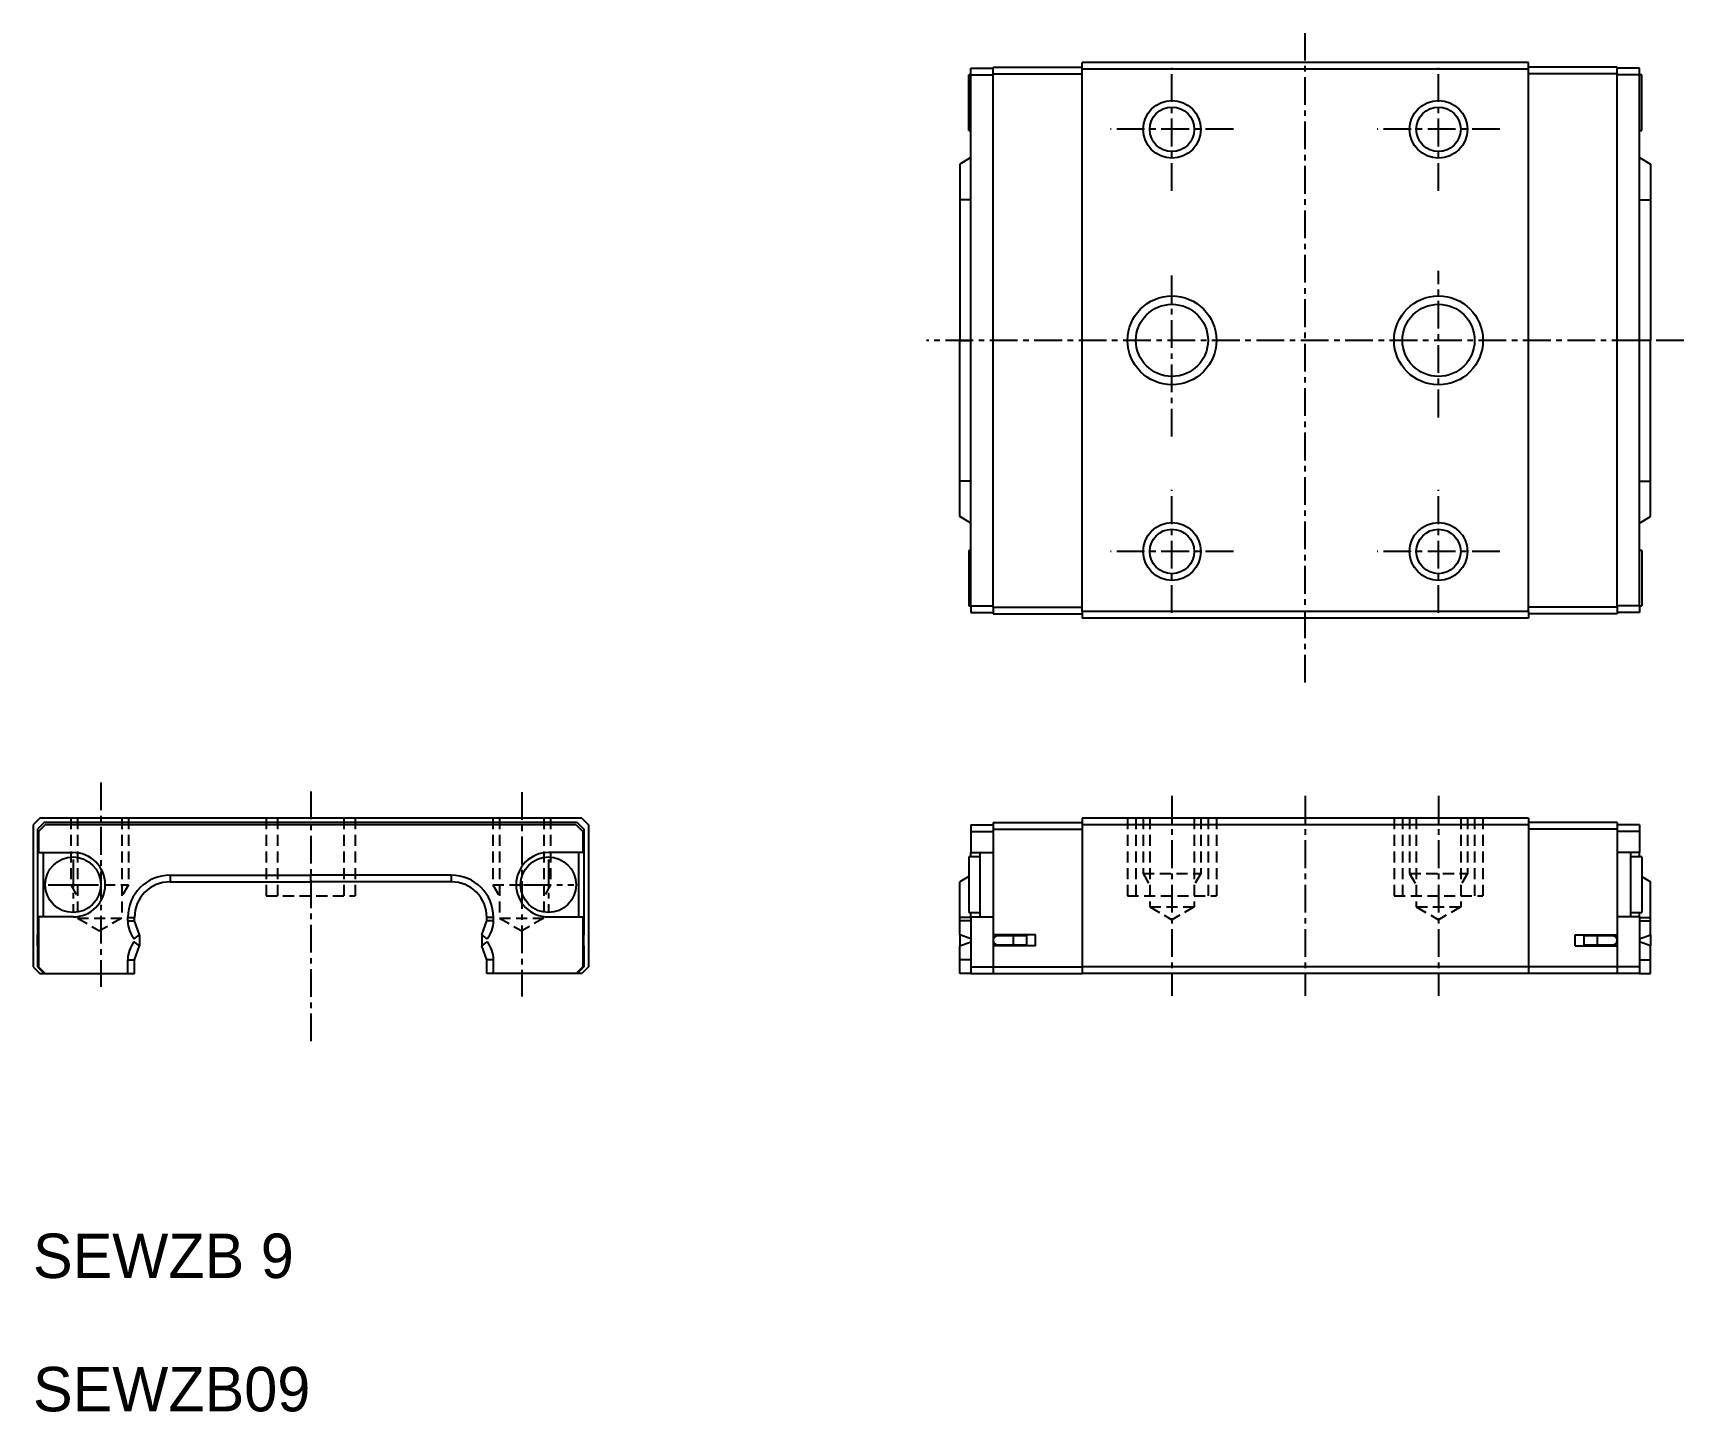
# Model space of a CAD drawing. Extents: x 10 to 84.3, y 10 to 72.
import ezdxf

# ---------------------------------------------------------------- set-up
doc = ezdxf.new("R2010")
doc.units = 0
doc.linetypes.add('CENTER', pattern=[2, 1.25, -0.25, 0.25, -0.25])
doc.linetypes.add('DASHED', pattern=[0.75, 0.5, -0.25])
doc.layers.get('0').update_dxf_attribs({"linetype": 'CONTINUOUS'})
doc.layers.add('CENTER', color=1, linetype='CENTER')

msp = doc.modelspace()

# ---------------------------------------------------------------- linework, layer by layer
at = {"color": 7, "linetype": 'CONTINUOUS'}
for p, q in [((77.324, 70.7), (57.224, 70.7)), ((57.224, 70.4), (57.224, 70.7)), ((77.324, 70.4), (77.324, 70.7)), ((52.224, 70.15), (52.124, 70.15)), ((52.124, 67.65), (52.124, 70.15)), ((52.224, 70.15), (52.224, 70.45)), ((52.224, 70.45), (53.224, 70.45)), ((52.224, 46.25), (52.224, 70.15)), ((52.224, 70.15), (53.224, 70.15)), ((53.224, 70.5), (57.224, 70.5)), ((53.224, 70.2), (53.224, 70.5)), ((53.224, 70.2), (57.224, 70.2)), ((53.224, 46.2), (53.224, 70.2)), ((57.224, 46), (57.224, 70.4)), ((77.324, 70.4), (57.224, 70.4)), ((81.324, 70.5), (77.324, 70.5)), ((77.324, 46), (77.324, 70.4)), ((81.324, 70.2), (77.324, 70.2)), ((81.324, 70.2), (81.324, 70.5)), ((82.324, 70.45), (81.324, 70.45)), ((81.324, 46.2), (81.324, 70.2)), ((82.324, 70.15), (81.324, 70.15)), ((82.324, 70.15), (82.324, 70.45)), ((82.324, 46.25), (82.324, 70.15)), ((82.424, 70.15), (82.324, 70.15)), ((82.424, 67.65), (82.424, 70.15)), ((52.124, 67.65), (52.224, 67.65)), ((82.324, 67.65), (82.424, 67.65)), ((52.224, 66.43), (51.724, 66.13)), ((82.324, 66.43), (82.824, 66.13)), ((51.724, 66.13), (51.724, 64.53)), ((82.824, 66.13), (82.824, 64.53)), ((51.724, 64.53), (51.724, 58.2)), ((52.224, 64.53), (51.724, 64.53)), ((82.324, 64.53), (82.824, 64.53)), ((82.824, 64.53), (82.824, 58.2)), ((51.724, 58.2), (52.224, 58.2)), ((51.724, 51.87), (51.724, 58.2)), ((82.824, 58.2), (82.324, 58.2)), ((82.824, 51.87), (82.824, 58.2)), ((52.224, 51.87), (51.724, 51.87)), ((51.724, 50.27), (51.724, 51.87)), ((82.324, 51.87), (82.824, 51.87)), ((82.824, 50.27), (82.824, 51.87)), ((52.224, 49.97), (51.724, 50.27)), ((82.324, 49.97), (82.824, 50.27)), ((52.124, 48.75), (52.124, 46.25)), ((52.224, 48.75), (52.124, 48.75)), ((82.424, 48.75), (82.324, 48.75)), ((82.424, 48.75), (82.424, 46.25)), ((52.124, 46.25), (52.224, 46.25)), ((52.224, 46.25), (52.224, 45.95)), ((52.224, 46.25), (53.224, 46.25)), ((53.224, 46.2), (57.224, 46.2)), ((53.224, 46.2), (53.224, 45.9)), ((81.324, 46.2), (77.324, 46.2)), ((82.324, 46.25), (81.324, 46.25)), ((81.324, 46.2), (81.324, 45.9)), ((82.324, 46.25), (82.424, 46.25)), ((82.324, 46.25), (82.324, 45.95)), ((52.224, 45.95), (53.224, 45.95)), ((53.224, 45.9), (57.224, 45.9)), ((77.324, 46), (57.224, 46)), ((57.224, 46), (57.224, 45.7)), ((77.324, 45.7), (57.224, 45.7)), ((77.324, 46), (77.324, 45.7)), ((81.324, 45.9), (77.324, 45.9)), ((82.324, 45.95), (81.324, 45.95)), ((10.3, 36.7), (10, 36.4)), ((10.5, 36.5), (10.2, 36.2)), ((34.7, 36.7), (10.3, 36.7)), ((34.5, 36.5), (10.5, 36.5)), ((34.5, 36.5), (34.8, 36.2)), ((34.7, 36.7), (35, 36.4)), ((53.224, 36.5), (57.224, 36.5)), ((53.224, 36.5), (53.224, 36.2)), ((77.324, 36.7), (57.224, 36.7)), ((57.224, 36.7), (57.224, 36.4)), ((77.324, 36.7), (77.324, 36.4)), ((81.324, 36.5), (77.324, 36.5)), ((81.324, 36.5), (81.324, 36.2)), ((10, 36.4), (10, 30)), ((10.2, 36.2), (10.2, 31.45)), ((10.55, 36.4), (10.25, 36.1)), ((10.25, 36.1), (10.25, 35.15)), ((34.45, 36.4), (10.55, 36.4)), ((34.45, 36.4), (34.75, 36.1)), ((34.75, 36.1), (34.75, 35.15)), ((34.8, 36.2), (34.8, 31.45)), ((35, 36.4), (35, 30)), ((52.224, 36.4), (53.224, 36.4)), ((52.224, 36.4), (52.224, 36.1)), ((52.224, 36.1), (53.224, 36.1)), ((52.224, 36.1), (52.224, 35.15)), ((53.224, 36.2), (57.224, 36.2)), ((53.224, 36.2), (53.224, 31.45)), ((77.324, 36.4), (57.224, 36.4)), ((57.224, 36.4), (57.224, 30)), ((77.324, 36.4), (77.324, 30)), ((81.324, 36.2), (77.324, 36.2)), ((82.324, 36.4), (81.324, 36.4)), ((81.324, 36.2), (81.324, 31.45)), ((82.324, 36.1), (81.324, 36.1)), ((82.324, 36.4), (82.324, 36.1)), ((82.324, 36.1), (82.324, 35.15)), ((10.25, 35.15), (11.8, 35.15)), ((10.45, 35.15), (10.45, 32.25)), ((34.75, 35.15), (33.2, 35.15)), ((34.55, 35.15), (34.55, 32.25)), ((52.624, 34.95), (52.124, 34.95)), ((52.124, 34.95), (52.124, 32.45)), ((52.224, 34.95), (52.224, 35.15)), ((52.224, 35.15), (53.224, 35.15)), ((52.624, 35.15), (52.624, 32.25)), ((82.324, 35.15), (81.324, 35.15)), ((81.924, 35.15), (81.924, 32.25)), ((82.424, 34.95), (81.924, 34.95)), ((82.324, 34.95), (82.324, 35.15)), ((82.424, 34.95), (82.424, 32.45)), ((16.17, 34.13), (22.5, 34.13)), ((16.17, 34.13), (16.17, 33.83)), ((16.17, 33.83), (22.5, 33.83)), ((28.83, 34.13), (22.5, 34.13)), ((22.5, 33.83), (22.5, 34.13)), ((28.83, 33.83), (22.5, 33.83)), ((28.83, 34.13), (28.83, 33.83)), ((52.124, 34.07), (51.724, 33.83)), ((51.724, 32.23), (51.724, 33.83)), ((82.424, 34.07), (82.824, 33.83)), ((82.824, 32.23), (82.824, 33.83)), ((11.8, 32.25), (10.25, 32.25)), ((10.25, 32.25), (10.25, 30)), ((14.27, 32.074), (14.27, 32.23)), ((14.27, 32.23), (14.57, 32.23)), ((14.27, 32.074), (14.57, 32.074)), ((14.57, 32.074), (14.57, 32.23)), ((14.789, 31.45), (14.57, 32.074)), ((30.211, 31.45), (30.43, 32.074)), ((30.73, 32.23), (30.43, 32.23)), ((30.43, 32.074), (30.43, 32.23)), ((30.73, 32.074), (30.43, 32.074)), ((30.73, 32.074), (30.73, 32.23)), ((33.2, 32.25), (34.75, 32.25)), ((34.75, 32.25), (34.75, 30)), ((52.224, 32.23), (51.724, 32.23)), ((51.724, 32.074), (51.724, 32.23)), ((51.724, 31.45), (51.724, 32.074)), ((52.224, 32.074), (51.724, 32.074)), ((52.124, 32.45), (52.624, 32.45)), ((52.224, 32.25), (52.224, 32.45)), ((52.224, 32.25), (53.224, 32.25)), ((52.224, 32.25), (52.224, 30)), ((82.324, 32.25), (81.324, 32.25)), ((81.924, 32.45), (82.424, 32.45)), ((82.324, 32.25), (82.324, 32.45)), ((82.324, 32.25), (82.324, 30)), ((82.324, 32.23), (82.824, 32.23)), ((82.324, 32.074), (82.824, 32.074)), ((82.824, 32.074), (82.824, 32.23)), ((82.824, 31.45), (82.824, 32.074)), ((10.2, 31.45), (10.25, 31.45)), ((10.2, 30.95), (10.2, 31.45)), ((14.555, 31.262), (14.789, 31.45)), ((14.789, 31.45), (14.789, 30.95)), ((30.445, 31.262), (30.211, 31.45)), ((30.211, 31.45), (30.211, 30.95)), ((34.8, 31.45), (34.75, 31.45)), ((34.8, 30.95), (34.8, 31.45)), ((51.724, 31.45), (51.724, 30.95)), ((52.224, 31.262), (51.724, 31.45)), ((55.124, 31.45), (53.224, 31.45)), ((53.224, 31.45), (53.224, 30.95)), ((54.124, 31.4), (53.424, 31.4)), ((53.724, 31.4), (53.724, 31.45)), ((54.053, 31.4), (54.053, 31.45)), ((54.124, 31.4), (54.124, 31)), ((54.724, 31.4), (54.124, 31.4)), ((54.724, 31.4), (54.724, 31)), ((55.124, 30.95), (55.124, 31.45)), ((79.424, 30.95), (79.424, 31.45)), ((79.424, 31.45), (81.324, 31.45)), ((80.424, 31.4), (79.824, 31.4)), ((79.824, 31), (79.824, 31.4)), ((80.424, 31), (80.424, 31.4)), ((81.124, 31.4), (80.424, 31.4)), ((80.495, 31.4), (80.495, 31.45)), ((80.824, 31.4), (80.824, 31.45)), ((81.324, 31.45), (81.324, 30.95)), ((82.324, 31.262), (82.824, 31.45)), ((82.824, 31.45), (82.824, 30.95)), ((10.2, 30.95), (10.25, 30.95)), ((10.2, 30.95), (10.2, 30)), ((14.789, 30.95), (14.555, 31.138)), ((14.57, 30.326), (14.789, 30.95)), ((30.211, 30.95), (30.445, 31.138)), ((30.43, 30.326), (30.211, 30.95)), ((34.8, 30.95), (34.75, 30.95)), ((34.8, 30.95), (34.8, 30)), ((51.724, 30.95), (52.224, 31.138)), ((51.724, 30.326), (51.724, 30.95)), ((53.224, 30.95), (53.224, 30)), ((55.124, 30.95), (53.224, 30.95)), ((53.424, 31), (54.124, 31)), ((53.724, 30.95), (53.724, 31)), ((54.053, 30.95), (54.053, 31)), ((54.124, 31), (54.724, 31)), ((79.424, 30.95), (81.324, 30.95)), ((79.824, 31), (80.424, 31)), ((80.424, 31), (81.124, 31)), ((80.495, 30.95), (80.495, 31)), ((80.824, 30.95), (80.824, 31)), ((81.324, 30.95), (81.324, 30)), ((82.824, 30.95), (82.324, 31.138)), ((82.824, 30.326), (82.824, 30.95)), ((10, 30), (10.3, 29.7)), ((10.2, 30), (10.5, 29.7)), ((10.25, 30), (10.55, 29.7)), ((14.27, 29.7), (14.27, 30.326)), ((14.27, 30.326), (14.57, 30.326)), ((14.57, 29.7), (14.57, 30.326)), ((30.43, 29.7), (30.43, 30.326)), ((30.73, 30.326), (30.43, 30.326)), ((30.73, 29.7), (30.73, 30.326)), ((34.75, 30), (34.45, 29.7)), ((34.8, 30), (34.5, 29.7)), ((35, 30), (34.7, 29.7)), ((52.224, 30.326), (51.724, 30.326)), ((51.724, 29.7), (51.724, 30.326)), ((52.224, 30), (53.224, 30)), ((52.224, 30), (52.224, 29.7)), ((53.224, 30), (57.224, 30)), ((53.224, 30), (53.224, 29.7)), ((77.324, 30), (57.224, 30)), ((57.224, 30), (57.224, 29.7)), ((77.324, 30), (77.324, 29.7)), ((81.324, 30), (77.324, 30)), ((82.324, 30), (81.324, 30)), ((81.324, 30), (81.324, 29.7)), ((82.324, 30.326), (82.824, 30.326)), ((82.324, 30), (82.324, 29.7)), ((82.824, 29.7), (82.824, 30.326)), ((10.3, 29.7), (10.5, 29.7)), ((10.5, 29.7), (10.55, 29.7)), ((10.55, 29.7), (14.27, 29.7)), ((14.27, 29.7), (14.57, 29.7)), ((30.73, 29.7), (30.43, 29.7)), ((34.45, 29.7), (30.73, 29.7)), ((34.5, 29.7), (34.45, 29.7)), ((34.7, 29.7), (34.5, 29.7)), ((52.224, 29.7), (51.724, 29.7)), ((52.224, 29.7), (53.224, 29.7)), ((53.224, 29.7), (57.224, 29.7)), ((77.324, 29.7), (57.224, 29.7)), ((81.324, 29.7), (77.324, 29.7)), ((82.324, 29.7), (81.324, 29.7)), ((82.324, 29.7), (82.824, 29.7))]:
    msp.add_line(p, q, dxfattribs=at)
at = {"color": 3, "linetype": 'DASHED'}
for p, q in [((11.7, 36.7), (11.7, 33.7)), ((12, 36.7), (12, 32.2)), ((14, 36.7), (14, 32.2)), ((14.3, 36.7), (14.3, 33.7)), ((20.5, 36.7), (20.5, 33.2)), ((21, 36.7), (21, 33.2)), ((24, 36.7), (24, 33.2)), ((24.5, 36.7), (24.5, 33.2)), ((30.7, 36.7), (30.7, 33.7)), ((31, 36.7), (31, 32.2)), ((33, 36.7), (33, 32.2)), ((33.3, 36.7), (33.3, 33.7)), ((59.274, 36.7), (59.274, 33.2)), ((59.649, 36.7), (59.649, 33.2)), ((59.974, 36.7), (59.974, 34.2)), ((60.274, 36.7), (60.274, 32.7)), ((62.274, 36.7), (62.274, 32.7)), ((62.574, 36.7), (62.574, 34.2)), ((62.899, 36.7), (62.899, 33.2)), ((63.274, 36.7), (63.274, 33.2)), ((71.274, 36.7), (71.274, 33.2)), ((71.649, 36.7), (71.649, 33.2)), ((71.974, 36.7), (71.974, 34.2)), ((72.274, 36.7), (72.274, 32.7)), ((74.274, 36.7), (74.274, 32.7)), ((74.574, 36.7), (74.574, 34.2)), ((74.899, 36.7), (74.899, 33.2)), ((75.274, 36.7), (75.274, 33.2)), ((59.974, 34.2), (62.574, 34.2)), ((59.974, 34.2), (60.274, 33.68)), ((62.574, 34.2), (62.274, 33.68)), ((71.974, 34.2), (74.574, 34.2)), ((71.974, 34.2), (72.274, 33.68)), ((74.574, 34.2), (74.274, 33.68)), ((11.7, 33.7), (14.3, 33.7)), ((11.7, 33.7), (12, 33.18)), ((14.3, 33.7), (14, 33.18)), ((30.7, 33.7), (31, 33.18)), ((30.7, 33.7), (33.3, 33.7)), ((33.3, 33.7), (33, 33.18)), ((20.5, 33.2), (24.5, 33.2)), ((59.274, 33.2), (63.274, 33.2)), ((71.274, 33.2), (75.274, 33.2)), ((12, 32.2), (14, 32.2)), ((12, 32.2), (13, 31.623)), ((14, 32.2), (13, 31.623)), ((31, 32.2), (33, 32.2)), ((31, 32.2), (32, 31.623)), ((33, 32.2), (32, 31.623)), ((60.274, 32.7), (62.274, 32.7)), ((60.274, 32.7), (61.274, 32.123)), ((62.274, 32.7), (61.274, 32.123)), ((72.274, 32.7), (74.274, 32.7)), ((72.274, 32.7), (73.274, 32.123)), ((74.274, 32.7), (73.274, 32.123))]:
    msp.add_line(p, q, dxfattribs=at)
at = {"color": 3, "linetype": 'CONTINUOUS'}
for centre, radius in [((61.274, 67.7), 1.3), ((73.274, 67.7), 1.3), ((61.274, 58.2), 2), ((73.274, 58.2), 2), ((61.274, 48.7), 1.3), ((73.274, 48.7), 1.3)]:
    msp.add_circle(centre, radius, dxfattribs=at)
at = {"color": 7, "linetype": 'CONTINUOUS'}
for centre, radius in [((61.274, 67.7), 1), ((73.274, 67.7), 1), ((61.274, 58.2), 1.625), ((73.274, 58.2), 1.625), ((61.274, 48.7), 1), ((73.274, 48.7), 1), ((11.8, 33.7), 1.25), ((33.2, 33.7), 1.25)]:
    msp.add_circle(centre, radius, dxfattribs=at)
for centre, radius, start, end in [((11.8, 33.7), 1.45, 270, 90), ((33.2, 33.7), 1.45, 90, 270), ((16.17, 32.23), 1.9, 90.00083, 179.99917), ((16.17, 32.23), 1.6, 90, 180), ((28.83, 32.23), 1.9, 0.00083, 89.99917), ((28.83, 32.23), 1.6, 0, 90), ((15.57, 32.074), 1.3, 179.99768, 218.64603), ((29.43, 32.074), 1.3, 321.35397, 0.00232), ((53.424, 31.2), 0.2, 90, 180), ((81.124, 31.2), 0.2, 0, 90), ((15.57, 30.326), 1.3, 141.35397, 180.00232), ((29.43, 30.326), 1.3, 359.99768, 38.64603), ((53.424, 31.2), 0.2, 180, 270), ((81.124, 31.2), 0.2, 270, 0)]:
    msp.add_arc(centre, radius, start, end, dxfattribs=at)
at = {"layer": 'CENTER', "color": 1, "linetype": 'CENTER'}
for p, q in [((67.274, 42.8), (67.274, 72.033)), ((61.274, 64.933), (61.274, 70.467)), ((73.274, 64.933), (73.274, 70.467)), ((64.041, 67.7), (58.507, 67.7)), ((76.041, 67.7), (70.507, 67.7)), ((61.274, 53.867), (61.274, 61.333)), ((73.274, 54.733), (73.274, 61.333)), ((84.324, 58.2), (50.224, 58.2)), ((61.274, 45.933), (61.274, 51.467)), ((73.274, 45.933), (73.274, 51.467)), ((64.041, 48.7), (58.507, 48.7)), ((76.041, 48.7), (70.507, 48.7)), ((13.05, 38.3), (13.05, 29.1)), ((22.5, 37.9), (22.5, 26.667)), ((32, 37.867), (32, 28.667)), ((61.274, 37.7), (61.274, 28.7)), ((67.274, 37.7), (67.274, 28.7)), ((73.274, 37.7), (73.274, 28.7)), ((11.8, 34.833), (11.8, 32.5)), ((33.2, 34.833), (33.2, 32.5)), ((10.683, 33.7), (12.95, 33.7)), ((32.083, 33.7), (34.35, 33.7))]:
    msp.add_line(p, q, dxfattribs=at)

# ---------------------------------------------------------------- texts
at = {"color": 7, "linetype": 'CONTINUOUS'}
for s, p in [('SEWZB 9', (10, 16)), ('SEWZB09', (10, 10))]:
    msp.add_text(s, height=2, dxfattribs=at).set_placement(p)

doc.saveas('drawing.dxf')
